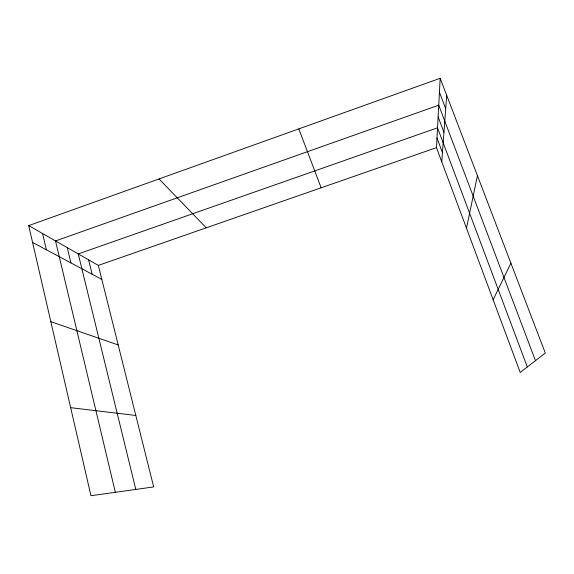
<?xml version="1.0" encoding="UTF-8"?>
<svg xmlns="http://www.w3.org/2000/svg" width="574" height="574" viewBox="0 0 574 574"><rect width="100%" height="100%" fill="white"/><g stroke="black" fill="none" stroke-linecap="round" stroke-linejoin="round"><path stroke-width="0.86" d="M440.179 78.279L545.3 353.075L520.216 372.447L436.477 147.633L440.179 78.279L28.7 225.604L90.95 495.721L153.674 486.924L98.326 265.403L28.7 225.604M441.758 161.796L446.694 95.313M466.49 228.201L477.432 175.666M493.138 299.75L510.903 263.172M98.326 265.403L436.477 147.633M70.659 407.669L135.823 415.468M50.842 321.67L118.208 344.974M32.582 242.436L101.828 279.409M159.02 178.945L206.238 227.821M439.433 92.235L445.704 108.701M535.47 360.666L438.744 105.178L55.52 240.937L115.345 492.298M298.81 128.899L321.146 187.798M438.12 116.874L443.946 132.329M527.298 366.973L437.539 127.801L78.258 253.93L135.794 489.428M436.993 138.033L442.439 152.605M88.597 259.843L92.156 274.25M67.251 247.645L70.939 262.921M42.584 233.539L46.401 249.812"/></g></svg>
